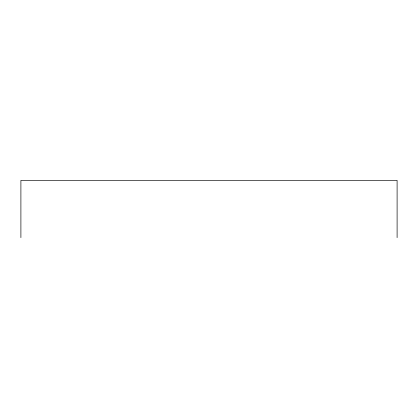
<?xml version="1.0" encoding="UTF-8"?>
<svg xmlns="http://www.w3.org/2000/svg" width="418" height="418" viewBox="0 0 418 418"><rect width="100%" height="100%" fill="white"/><g stroke="black" fill="none" stroke-linecap="round" stroke-linejoin="round"><path stroke-width="0.63" d="M397.1 237.628L397.1 180.372L20.9 180.372L20.9 237.628"/></g></svg>
